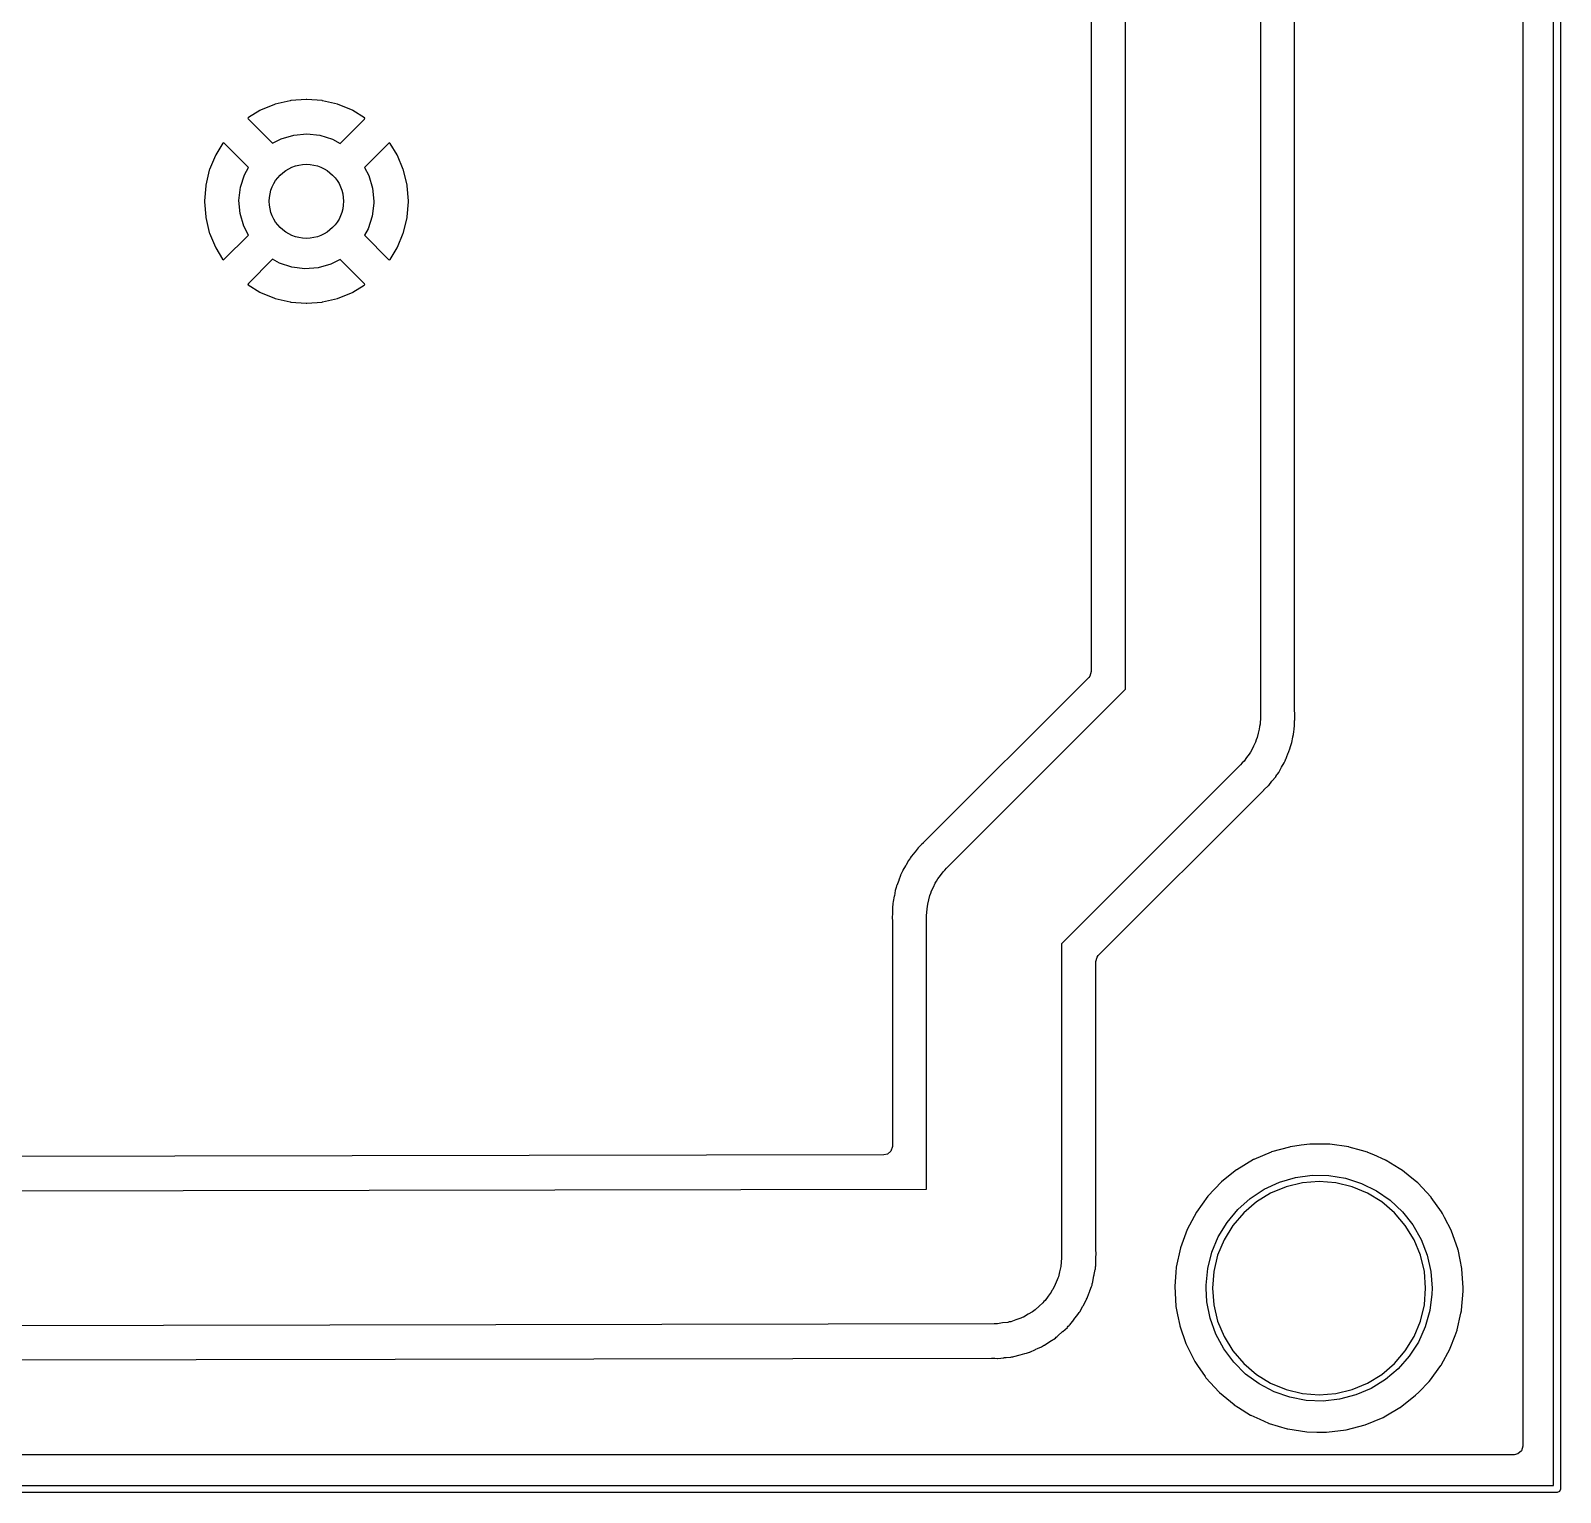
# Model space of a CAD drawing. Extents: x 71 to 221, y -163 to -63.
# Drawn here: x 198.06 to 220.75, y -163.05 to -141.37 of the extents above; entities that cross this region are included whole.
import ezdxf

# ---------------------------------------------------------------- set-up
doc = ezdxf.new("R2010")
doc.units = 0
doc.layers.add('BLACK', color=7, linetype='CONTINUOUS')

msp = doc.modelspace()

# ---------------------------------------------------------------- linework, layer by layer
at = {"layer": 'BLACK', "linetype": 'CONTINUOUS'}
for p, q in [((220.65, -162.95), (220.65, -63.05)), ((220.75, -63), (220.75, -163)), ((220.191, -63.6345), (220.191, -162.365)), ((216.3, -128.35), (216.3, -151.55)), ((216.808, -151.47), (216.808, -128.374)), ((214.3, -151.136), (214.3, -128.764)), ((213.791, -129.027), (213.791, -150.873)), ((201.678, -142.463), (201.468, -142.55)), ((201.687, -142.46), (201.678, -142.463)), ((201.909, -142.407), (201.687, -142.46)), ((201.918, -142.406), (201.909, -142.407)), ((202.145, -142.388), (201.918, -142.406)), ((202.155, -142.388), (202.145, -142.388)), ((202.382, -142.406), (202.155, -142.388)), ((202.391, -142.407), (202.382, -142.406)), ((202.613, -142.46), (202.391, -142.407)), ((202.622, -142.463), (202.613, -142.46)), ((202.832, -142.55), (202.622, -142.463)), ((201.292, -142.657), (201.282, -142.668)), ((201.282, -142.668), (201.286, -142.677)), ((201.286, -142.677), (201.648, -143.039)), ((201.459, -142.555), (201.292, -142.657)), ((201.468, -142.55), (201.459, -142.555)), ((202.651, -143.04), (203.011, -142.68)), ((202.841, -142.555), (202.832, -142.55)), ((203.012, -142.66), (202.841, -142.555)), ((203.011, -142.68), (203.018, -142.667)), ((203.018, -142.667), (203.012, -142.66)), ((201.775, -142.973), (201.963, -142.918)), ((201.963, -142.918), (202.157, -142.9)), ((202.157, -142.9), (202.351, -142.92)), ((202.351, -142.92), (202.538, -142.978)), ((200.91, -143.038), (200.805, -143.209)), ((200.917, -143.032), (200.91, -143.038)), ((200.93, -143.039), (200.917, -143.032)), ((201.29, -143.399), (200.93, -143.039)), ((201.648, -143.039), (201.775, -142.973)), ((202.538, -142.978), (202.651, -143.04)), ((203.373, -143.036), (203.011, -143.399)), ((203.382, -143.032), (203.373, -143.036)), ((203.393, -143.042), (203.382, -143.032)), ((203.495, -143.209), (203.393, -143.042)), ((200.8, -143.218), (200.713, -143.428)), ((200.805, -143.209), (200.8, -143.218)), ((201.231, -143.506), (201.29, -143.399)), ((203.011, -143.399), (203.075, -143.519)), ((203.5, -143.218), (203.495, -143.209)), ((203.587, -143.428), (203.5, -143.218)), ((200.71, -143.437), (200.657, -143.659)), ((200.713, -143.428), (200.71, -143.437)), ((201.172, -143.692), (201.231, -143.506)), ((203.075, -143.519), (203.131, -143.706)), ((203.59, -143.437), (203.587, -143.428)), ((203.643, -143.659), (203.59, -143.437)), ((200.656, -143.668), (200.638, -143.895)), ((200.657, -143.659), (200.656, -143.668)), ((201.15, -143.886), (201.172, -143.692)), ((203.131, -143.706), (203.15, -143.9)), ((203.644, -143.668), (203.643, -143.659)), ((203.662, -143.895), (203.644, -143.668)), ((200.638, -143.895), (200.638, -143.905)), ((200.638, -143.905), (200.656, -144.132)), ((201.166, -144.081), (201.15, -143.886)), ((201.22, -144.268), (201.166, -144.081)), ((203.15, -143.928), (203.125, -144.122)), ((203.15, -143.9), (203.15, -143.928)), ((203.644, -144.132), (203.662, -143.905)), ((203.662, -143.905), (203.662, -143.895)), ((200.656, -144.132), (200.657, -144.141)), ((200.657, -144.141), (200.71, -144.363)), ((201.289, -144.402), (201.22, -144.268)), ((203.064, -144.307), (203.01, -144.401)), ((203.125, -144.122), (203.064, -144.307)), ((203.59, -144.363), (203.643, -144.141)), ((203.643, -144.141), (203.644, -144.132)), ((200.71, -144.363), (200.713, -144.372)), ((200.713, -144.372), (200.8, -144.582)), ((200.927, -144.764), (201.289, -144.402)), ((203.01, -144.401), (203.37, -144.761)), ((203.5, -144.582), (203.587, -144.372)), ((203.587, -144.372), (203.59, -144.363)), ((200.8, -144.582), (200.805, -144.591)), ((200.805, -144.591), (200.907, -144.758)), ((200.907, -144.758), (200.918, -144.768)), ((200.918, -144.768), (200.927, -144.764)), ((201.649, -144.76), (201.289, -145.12)), ((201.75, -144.816), (201.649, -144.76)), ((202.652, -144.761), (202.512, -144.832)), ((203.014, -145.123), (202.652, -144.761)), ((203.37, -144.761), (203.383, -144.768)), ((203.383, -144.768), (203.39, -144.762)), ((203.39, -144.762), (203.495, -144.591)), ((203.495, -144.591), (203.5, -144.582)), ((201.935, -144.877), (201.75, -144.816)), ((202.129, -144.9), (201.935, -144.877)), ((202.324, -144.885), (202.129, -144.9)), ((202.512, -144.832), (202.324, -144.885)), ((201.289, -145.12), (201.282, -145.133)), ((201.282, -145.133), (201.288, -145.14)), ((201.288, -145.14), (201.459, -145.245)), ((202.841, -145.245), (203.008, -145.143)), ((203.008, -145.143), (203.018, -145.132)), ((203.018, -145.132), (203.014, -145.123)), ((201.459, -145.245), (201.468, -145.25)), ((201.468, -145.25), (201.678, -145.337)), ((201.678, -145.337), (201.687, -145.34)), ((201.687, -145.34), (201.909, -145.393)), ((201.909, -145.393), (201.918, -145.394)), ((201.918, -145.394), (202.145, -145.412)), ((202.145, -145.412), (202.155, -145.412)), ((202.155, -145.412), (202.382, -145.394)), ((202.382, -145.394), (202.391, -145.393)), ((202.391, -145.393), (202.613, -145.34)), ((202.613, -145.34), (202.622, -145.337)), ((202.622, -145.337), (202.832, -145.25)), ((202.832, -145.25), (202.841, -145.245)), ((213.791, -150.873), (213.771, -150.941)), ((213.755, -150.962), (211.3, -153.416)), ((213.771, -150.941), (213.755, -150.962)), ((211.643, -153.793), (214.3, -151.136)), ((216.3, -151.55), (216.295, -151.655)), ((216.809, -151.482), (216.808, -151.47)), ((216.813, -151.524), (216.809, -151.482)), ((216.809, -151.594), (216.813, -151.529)), ((216.813, -151.529), (216.813, -151.524)), ((216.266, -151.789), (216.253, -151.852)), ((216.284, -151.727), (216.266, -151.789)), ((216.287, -151.69), (216.284, -151.727)), ((216.295, -151.655), (216.287, -151.69)), ((216.789, -151.806), (216.798, -151.766)), ((216.798, -151.766), (216.8, -151.733)), ((216.8, -151.733), (216.802, -151.72)), ((216.802, -151.72), (216.807, -151.687)), ((216.807, -151.687), (216.808, -151.658)), ((216.808, -151.602), (216.809, -151.594)), ((216.808, -151.658), (216.808, -151.602)), ((216.199, -151.979), (216.173, -152.038)), ((216.228, -151.921), (216.199, -151.979)), ((216.239, -151.886), (216.228, -151.921)), ((216.253, -151.852), (216.239, -151.886)), ((216.715, -152.075), (216.742, -152.007)), ((216.742, -152.007), (216.744, -152.003)), ((216.744, -152.003), (216.751, -151.971)), ((216.751, -151.971), (216.755, -151.957)), ((216.755, -151.957), (216.766, -151.926)), ((216.766, -151.926), (216.779, -151.849)), ((216.779, -151.849), (216.781, -151.842)), ((216.781, -151.842), (216.789, -151.806)), ((216.03, -152.229), (216.007, -152.257)), ((216.057, -152.203), (216.03, -152.229)), ((216.094, -152.151), (216.057, -152.203)), ((216.135, -152.1), (216.094, -152.151)), ((216.152, -152.068), (216.135, -152.1)), ((216.173, -152.038), (216.152, -152.068)), ((216.613, -152.295), (216.653, -152.228)), ((216.653, -152.228), (216.666, -152.197)), ((216.666, -152.197), (216.671, -152.185)), ((216.671, -152.185), (216.684, -152.16)), ((216.684, -152.16), (216.687, -152.156)), ((216.687, -152.156), (216.689, -152.15)), ((216.689, -152.15), (216.712, -152.082)), ((216.712, -152.082), (216.715, -152.075)), ((216.007, -152.257), (213.35, -154.914)), ((216.477, -152.495), (216.524, -152.439)), ((216.524, -152.439), (216.527, -152.435)), ((216.524, -152.439), (216.524, -152.439)), ((216.527, -152.435), (216.53, -152.431)), ((216.53, -152.431), (216.544, -152.407)), ((216.53, -152.431), (216.53, -152.431)), ((216.544, -152.407), (216.552, -152.396)), ((216.552, -152.396), (216.572, -152.37)), ((216.572, -152.37), (216.609, -152.301)), ((216.609, -152.301), (216.613, -152.295)), ((213.895, -155.088), (216.35, -152.634)), ((216.35, -152.634), (216.352, -152.631)), ((216.352, -152.631), (216.421, -152.566)), ((216.421, -152.566), (216.425, -152.563)), ((216.421, -152.566), (216.421, -152.566)), ((216.425, -152.563), (216.472, -152.5)), ((216.472, -152.5), (216.477, -152.495)), ((211.123, -153.615), (211.12, -153.619)), ((211.173, -153.555), (211.123, -153.615)), ((211.178, -153.55), (211.173, -153.555)), ((211.225, -153.487), (211.178, -153.55)), ((211.273, -153.442), (211.225, -153.487)), ((211.298, -153.419), (211.273, -153.442)), ((211.3, -153.416), (211.298, -153.419)), ((210.995, -153.827), (210.984, -153.853)), ((210.997, -153.822), (210.995, -153.827)), ((211.037, -153.755), (210.997, -153.822)), ((211.041, -153.749), (211.037, -153.755)), ((211.075, -153.685), (211.041, -153.749)), ((211.078, -153.68), (211.075, -153.685)), ((211.075, -153.685), (211.075, -153.685)), ((211.098, -153.654), (211.078, -153.68)), ((211.106, -153.643), (211.098, -153.654)), ((211.12, -153.619), (211.106, -153.643)), ((211.12, -153.619), (211.12, -153.619)), ((211.593, -153.847), (211.62, -153.821)), ((211.62, -153.821), (211.643, -153.793)), ((210.905, -154.052), (210.899, -154.079)), ((210.906, -154.047), (210.905, -154.052)), ((210.916, -154.023), (210.906, -154.047)), ((210.935, -153.975), (210.916, -154.023)), ((210.938, -153.968), (210.935, -153.975)), ((210.962, -153.899), (210.938, -153.968)), ((210.963, -153.894), (210.962, -153.899)), ((210.962, -153.899), (210.962, -153.899)), ((210.979, -153.865), (210.963, -153.894)), ((210.984, -153.853), (210.979, -153.865)), ((211.422, -154.129), (211.451, -154.071)), ((211.451, -154.071), (211.477, -154.012)), ((211.477, -154.012), (211.498, -153.982)), ((211.498, -153.982), (211.515, -153.95)), ((211.515, -153.95), (211.556, -153.899)), ((211.556, -153.899), (211.593, -153.847)), ((210.852, -154.284), (210.85, -154.317)), ((210.869, -154.208), (210.852, -154.284)), ((210.871, -154.201), (210.869, -154.208)), ((210.884, -154.124), (210.871, -154.201)), ((210.895, -154.093), (210.884, -154.124)), ((210.899, -154.079), (210.895, -154.093)), ((211.366, -154.323), (211.384, -154.261)), ((211.384, -154.261), (211.397, -154.198)), ((211.397, -154.198), (211.411, -154.164)), ((211.411, -154.164), (211.422, -154.129)), ((210.841, -154.456), (210.837, -154.526)), ((210.843, -154.363), (210.841, -154.392)), ((210.841, -154.392), (210.841, -154.448)), ((210.841, -154.448), (210.841, -154.456)), ((210.848, -154.33), (210.843, -154.363)), ((210.85, -154.317), (210.848, -154.33)), ((211.35, -154.5), (211.355, -154.395)), ((211.35, -158.552), (211.35, -154.5)), ((211.355, -154.395), (211.363, -154.36)), ((211.363, -154.36), (211.366, -154.323)), ((210.837, -154.526), (210.837, -154.531)), ((210.837, -154.531), (210.841, -154.568)), ((210.841, -154.568), (210.841, -154.58)), ((210.841, -154.58), (210.841, -157.919)), ((213.35, -154.914), (213.35, -159.55)), ((213.858, -155.177), (213.879, -155.109)), ((213.858, -159.454), (213.858, -155.177)), ((213.879, -155.109), (213.895, -155.088)), ((210.841, -157.919), (210.821, -157.987)), ((216.73, -157.927), (216.466, -157.999)), ((216.743, -157.924), (216.73, -157.927)), ((216.747, -157.922), (216.743, -157.924)), ((216.743, -157.924), (216.743, -157.924)), ((216.904, -157.902), (216.747, -157.922)), ((217.031, -157.885), (216.904, -157.902)), ((217.036, -157.884), (217.031, -157.885)), ((217.031, -157.885), (217.031, -157.885)), ((217.04, -157.884), (217.036, -157.884)), ((217.322, -157.886), (217.04, -157.884)), ((217.04, -157.884), (217.04, -157.884)), ((217.327, -157.886), (217.322, -157.886)), ((217.322, -157.886), (217.322, -157.886)), ((217.331, -157.887), (217.327, -157.886)), ((217.611, -157.926), (217.331, -157.887)), ((217.615, -157.927), (217.611, -157.926)), ((217.611, -157.926), (217.611, -157.926)), ((217.802, -157.98), (217.615, -157.927)), ((210.716, -158.045), (185.498, -158.091)), ((210.768, -158.033), (210.716, -158.045)), ((210.821, -157.987), (210.768, -158.033)), ((216.199, -158.113), (215.949, -158.263)), ((216.202, -158.112), (216.199, -158.113)), ((216.462, -158.001), (216.202, -158.112)), ((216.202, -158.112), (216.202, -158.112)), ((216.466, -157.999), (216.462, -158.001)), ((217.891, -158.005), (217.802, -157.98)), ((217.895, -158.007), (217.891, -158.005)), ((217.891, -158.005), (217.891, -158.005)), ((217.981, -158.044), (217.895, -158.007)), ((218.157, -158.122), (217.981, -158.044)), ((218.161, -158.124), (218.157, -158.122)), ((218.157, -158.122), (218.157, -158.122)), ((218.165, -158.126), (218.161, -158.124)), ((218.358, -158.244), (218.165, -158.126)), ((218.165, -158.126), (218.165, -158.126)), ((215.924, -158.282), (215.722, -158.445)), ((215.945, -158.266), (215.924, -158.282)), ((215.949, -158.263), (215.945, -158.266)), ((215.945, -158.266), (215.945, -158.266)), ((216.583, -158.45), (216.821, -158.38)), ((216.821, -158.38), (217.068, -158.347)), ((217.068, -158.347), (217.316, -158.35)), ((217.316, -158.35), (217.561, -158.39)), ((218.41, -158.276), (218.358, -158.244)), ((218.522, -158.368), (218.41, -158.276)), ((218.616, -158.445), (218.522, -158.368)), ((185.499, -158.6), (211.35, -158.552)), ((215.722, -158.445), (215.521, -158.656)), ((216.15, -158.69), (216.357, -158.554)), ((216.357, -158.554), (216.583, -158.45)), ((216.681, -158.516), (216.452, -158.611)), ((216.923, -158.458), (216.681, -158.516)), ((217.17, -158.439), (216.923, -158.458)), ((217.417, -158.458), (217.17, -158.439)), ((217.659, -158.516), (217.417, -158.458)), ((217.561, -158.39), (217.798, -158.466)), ((217.888, -158.611), (217.659, -158.516)), ((217.798, -158.466), (218.021, -158.576)), ((218.021, -158.576), (218.225, -158.717)), ((218.635, -158.46), (218.616, -158.445)), ((218.833, -158.673), (218.635, -158.46)), ((215.521, -158.656), (215.351, -158.892)), ((215.964, -158.856), (216.15, -158.69)), ((216.241, -158.741), (216.052, -158.902)), ((216.452, -158.611), (216.241, -158.741)), ((218.099, -158.741), (217.888, -158.611)), ((218.288, -158.902), (218.099, -158.741)), ((218.225, -158.717), (218.406, -158.887)), ((218.835, -158.677), (218.833, -158.673)), ((218.984, -158.889), (218.835, -158.677)), ((218.835, -158.677), (218.835, -158.677)), ((215.351, -158.892), (215.215, -159.15)), ((215.676, -159.259), (215.805, -159.047)), ((215.805, -159.047), (215.964, -158.856)), ((216.052, -158.902), (215.891, -159.091)), ((218.449, -159.091), (218.288, -158.902)), ((218.406, -158.887), (218.56, -159.083)), ((219, -158.912), (218.984, -158.889)), ((219.002, -158.915), (219, -158.912)), ((219.032, -158.973), (219.002, -158.915)), ((219.002, -158.915), (219.002, -158.915)), ((219.134, -159.17), (219.032, -158.973)), ((215.215, -159.15), (215.115, -159.423)), ((215.58, -159.488), (215.676, -159.259)), ((215.891, -159.091), (215.761, -159.302)), ((218.579, -159.302), (218.449, -159.091)), ((218.56, -159.083), (218.683, -159.298)), ((219.135, -159.174), (219.134, -159.17)), ((219.228, -159.436), (219.135, -159.174)), ((213.859, -159.469), (213.858, -159.454)), ((213.862, -159.494), (213.859, -159.469)), ((213.859, -159.581), (213.862, -159.499)), ((213.862, -159.499), (213.862, -159.494)), ((213.862, -159.499), (213.862, -159.499)), ((215.115, -159.423), (215.053, -159.707)), ((215.519, -159.729), (215.58, -159.488)), ((215.761, -159.302), (215.666, -159.531)), ((218.674, -159.531), (218.579, -159.302)), ((218.683, -159.298), (218.773, -159.53)), ((219.231, -159.445), (219.228, -159.436)), ((219.232, -159.449), (219.231, -159.445)), ((219.264, -159.602), (219.232, -159.449)), ((213.339, -159.701), (213.319, -159.776)), ((213.34, -159.678), (213.339, -159.701)), ((213.345, -159.655), (213.34, -159.678)), ((213.35, -159.55), (213.345, -159.655)), ((213.84, -159.795), (213.851, -159.742)), ((213.851, -159.742), (213.852, -159.737)), ((213.851, -159.742), (213.851, -159.742)), ((213.852, -159.737), (213.853, -159.72)), ((213.853, -159.72), (213.854, -159.704)), ((213.854, -159.704), (213.857, -159.687)), ((213.857, -159.687), (213.858, -159.658)), ((213.858, -159.586), (213.859, -159.581)), ((213.858, -159.658), (213.858, -159.586)), ((215.053, -159.707), (215.047, -159.788)), ((215.494, -159.976), (215.519, -159.729)), ((215.666, -159.531), (215.608, -159.773)), ((218.732, -159.773), (218.674, -159.531)), ((218.773, -159.53), (218.828, -159.772)), ((219.29, -159.73), (219.264, -159.602)), ((219.29, -159.734), (219.29, -159.73)), ((219.31, -160.018), (219.29, -159.734)), ((219.29, -159.734), (219.29, -159.734)), ((213.254, -159.967), (213.223, -160.038)), ((213.288, -159.897), (213.254, -159.967)), ((213.294, -159.874), (213.288, -159.897)), ((213.303, -159.852), (213.294, -159.874)), ((213.319, -159.776), (213.303, -159.852)), ((213.803, -159.975), (213.806, -159.958)), ((213.806, -159.958), (213.81, -159.942)), ((213.81, -159.942), (213.814, -159.931)), ((213.814, -159.931), (213.816, -159.926)), ((213.814, -159.931), (213.814, -159.931)), ((213.816, -159.926), (213.832, -159.833)), ((213.832, -159.833), (213.833, -159.829)), ((213.833, -159.829), (213.835, -159.816)), ((213.835, -159.816), (213.84, -159.795)), ((215.047, -159.788), (215.031, -159.991)), ((215.608, -159.773), (215.589, -160.02)), ((218.751, -160.02), (218.732, -159.773)), ((218.828, -159.772), (218.846, -160.02)), ((213.152, -160.14), (213.107, -160.203)), ((213.199, -160.078), (213.152, -160.14)), ((213.209, -160.057), (213.199, -160.078)), ((213.223, -160.038), (213.209, -160.057)), ((213.716, -160.201), (213.72, -160.191)), ((213.72, -160.191), (213.722, -160.185)), ((213.722, -160.185), (213.729, -160.171)), ((213.729, -160.171), (213.734, -160.16)), ((213.734, -160.16), (213.737, -160.156)), ((213.737, -160.156), (213.764, -160.077)), ((213.764, -160.077), (213.768, -160.067)), ((213.768, -160.067), (213.769, -160.063)), ((213.769, -160.062), (213.794, -159.998)), ((213.769, -160.063), (213.769, -160.062)), ((213.794, -159.998), (213.803, -159.975)), ((215.031, -159.991), (215.03, -159.998)), ((215.03, -159.998), (215.047, -160.288)), ((215.031, -159.991), (215.031, -159.991)), ((215.496, -160.02), (215.494, -159.976)), ((215.506, -160.224), (215.496, -160.02)), ((215.589, -160.02), (215.608, -160.267)), ((218.732, -160.267), (218.751, -160.02)), ((218.844, -160.108), (218.813, -160.354)), ((218.846, -160.02), (218.844, -160.108)), ((219.284, -160.346), (219.309, -160.067)), ((219.309, -160.065), (219.31, -160.02)), ((219.309, -160.067), (219.309, -160.065)), ((219.31, -160.02), (219.31, -160.018)), ((212.854, -160.408), (212.788, -160.449)), ((212.922, -160.37), (212.854, -160.408)), ((212.94, -160.355), (212.922, -160.37)), ((212.96, -160.342), (212.94, -160.355)), ((213.017, -160.289), (212.96, -160.342)), ((213.075, -160.238), (213.017, -160.289)), ((213.09, -160.22), (213.075, -160.238)), ((213.107, -160.203), (213.09, -160.22)), ((213.535, -160.484), (213.594, -160.411)), ((213.594, -160.411), (213.603, -160.397)), ((213.603, -160.397), (213.612, -160.383)), ((213.612, -160.383), (213.622, -160.37)), ((213.622, -160.37), (213.667, -160.287)), ((213.667, -160.287), (213.669, -160.283)), ((213.669, -160.283), (213.67, -160.281)), ((213.67, -160.281), (213.716, -160.201)), ((215.047, -160.288), (215.048, -160.292)), ((215.048, -160.292), (215.048, -160.292)), ((215.048, -160.292), (215.072, -160.415)), ((215.072, -160.415), (215.103, -160.574)), ((215.555, -160.468), (215.506, -160.224)), ((215.608, -160.267), (215.666, -160.509)), ((218.674, -160.509), (218.732, -160.267)), ((218.813, -160.354), (218.745, -160.593)), ((219.219, -160.638), (219.275, -160.39)), ((219.275, -160.39), (219.283, -160.359)), ((219.283, -160.355), (219.284, -160.346)), ((219.283, -160.359), (219.283, -160.355)), ((219.283, -160.359), (219.283, -160.359)), ((212.352, -160.55), (185.502, -160.6)), ((212.375, -160.548), (212.352, -160.55)), ((212.399, -160.549), (212.375, -160.548)), ((212.476, -160.537), (212.399, -160.549)), ((212.553, -160.529), (212.476, -160.537)), ((212.575, -160.522), (212.553, -160.529)), ((212.599, -160.519), (212.575, -160.522)), ((212.672, -160.492), (212.599, -160.519)), ((212.746, -160.468), (212.672, -160.492)), ((212.766, -160.457), (212.746, -160.468)), ((212.788, -160.449), (212.766, -160.457)), ((213.37, -160.662), (213.437, -160.603)), ((213.437, -160.603), (213.441, -160.599)), ((213.437, -160.603), (213.437, -160.603)), ((213.441, -160.599), (213.451, -160.586)), ((213.451, -160.586), (213.462, -160.574)), ((213.462, -160.574), (213.471, -160.566)), ((213.471, -160.566), (213.475, -160.563)), ((213.471, -160.566), (213.471, -160.566)), ((213.475, -160.563), (213.532, -160.488)), ((213.532, -160.488), (213.535, -160.484)), ((215.103, -160.574), (215.104, -160.578)), ((215.104, -160.578), (215.104, -160.578)), ((215.104, -160.578), (215.194, -160.839)), ((215.639, -160.702), (215.555, -160.468)), ((215.666, -160.509), (215.761, -160.738)), ((218.579, -160.738), (218.674, -160.509)), ((218.745, -160.593), (218.643, -160.82)), ((219.187, -160.721), (219.217, -160.642)), ((219.217, -160.642), (219.219, -160.638)), ((219.217, -160.642), (219.217, -160.642)), ((213.068, -160.881), (213.082, -160.873)), ((213.082, -160.873), (213.093, -160.868)), ((213.093, -160.868), (213.098, -160.866)), ((213.093, -160.868), (213.093, -160.868)), ((213.098, -160.866), (213.176, -160.813)), ((213.176, -160.813), (213.179, -160.811)), ((213.179, -160.811), (213.259, -160.76)), ((213.259, -160.76), (213.272, -160.749)), ((213.272, -160.749), (213.284, -160.739)), ((213.284, -160.739), (213.298, -160.729)), ((213.298, -160.729), (213.367, -160.665)), ((213.367, -160.665), (213.37, -160.662)), ((215.194, -160.839), (215.197, -160.849)), ((215.197, -160.849), (215.228, -160.911)), ((215.756, -160.921), (215.639, -160.702)), ((215.761, -160.738), (215.891, -160.949)), ((218.449, -160.949), (218.579, -160.738)), ((218.643, -160.82), (218.509, -161.029)), ((219.116, -160.911), (219.187, -160.721)), ((185.564, -161.108), (212.314, -161.059)), ((212.314, -161.059), (212.319, -161.059)), ((212.319, -161.059), (212.359, -161.06)), ((212.359, -161.06), (212.403, -161.062)), ((212.403, -161.062), (212.408, -161.062)), ((212.408, -161.062), (212.497, -161.052)), ((212.408, -161.062), (212.408, -161.062)), ((212.497, -161.052), (212.501, -161.051)), ((212.501, -161.051), (212.529, -161.049)), ((212.529, -161.049), (212.595, -161.043)), ((212.595, -161.043), (212.6, -161.042)), ((212.6, -161.042), (212.611, -161.039)), ((212.6, -161.042), (212.6, -161.042)), ((212.611, -161.039), (212.627, -161.037)), ((212.627, -161.037), (212.644, -161.035)), ((212.644, -161.035), (212.735, -161.009)), ((212.735, -161.009), (212.739, -161.008)), ((212.739, -161.008), (212.807, -160.991)), ((212.807, -160.991), (212.825, -160.986)), ((212.825, -160.986), (212.83, -160.985)), ((212.825, -160.986), (212.825, -160.986)), ((212.83, -160.985), (212.846, -160.978)), ((212.846, -160.978), (212.861, -160.973)), ((212.861, -160.973), (212.873, -160.97)), ((212.873, -160.97), (212.878, -160.968)), ((212.873, -160.97), (212.873, -160.97)), ((212.878, -160.968), (212.963, -160.929)), ((212.963, -160.929), (212.967, -160.927)), ((212.967, -160.927), (212.996, -160.915)), ((212.996, -160.915), (213.054, -160.89)), ((213.054, -160.89), (213.068, -160.881)), ((215.228, -160.911), (215.323, -161.1)), ((215.323, -161.1), (215.328, -161.109)), ((215.905, -161.12), (215.756, -160.921)), ((215.891, -160.949), (216.052, -161.138)), ((218.288, -161.138), (218.449, -160.949)), ((218.509, -161.029), (218.345, -161.216)), ((218.979, -161.163), (219.114, -160.915)), ((219.114, -160.915), (219.116, -160.911)), ((219.114, -160.915), (219.114, -160.915)), ((215.328, -161.109), (215.368, -161.167)), ((215.368, -161.167), (215.482, -161.333)), ((215.482, -161.333), (215.493, -161.349)), ((216.081, -161.295), (215.905, -161.12)), ((216.052, -161.138), (216.241, -161.299)), ((216.282, -161.442), (216.081, -161.295)), ((216.241, -161.299), (216.452, -161.429)), ((217.888, -161.429), (218.099, -161.299)), ((218.099, -161.299), (218.288, -161.138)), ((218.345, -161.216), (218.155, -161.376)), ((218.807, -161.398), (218.974, -161.17)), ((218.974, -161.17), (218.977, -161.167)), ((218.977, -161.167), (218.979, -161.163)), ((215.493, -161.349), (215.689, -161.564)), ((216.502, -161.557), (216.282, -161.442)), ((216.452, -161.429), (216.681, -161.524)), ((216.736, -161.639), (216.502, -161.557)), ((216.681, -161.524), (216.923, -161.582)), ((217.417, -161.582), (217.659, -161.524)), ((217.659, -161.524), (217.888, -161.429)), ((217.944, -161.507), (217.716, -161.605)), ((218.155, -161.376), (217.944, -161.507)), ((218.649, -161.561), (218.801, -161.404)), ((218.801, -161.404), (218.804, -161.401)), ((218.804, -161.401), (218.807, -161.398)), ((218.807, -161.398), (218.807, -161.398)), ((215.689, -161.564), (215.692, -161.567)), ((215.692, -161.567), (215.909, -161.748)), ((215.909, -161.748), (215.909, -161.748)), ((215.909, -161.748), (215.912, -161.751)), ((215.912, -161.751), (215.977, -161.792)), ((216.98, -161.686), (216.736, -161.639)), ((216.923, -161.582), (217.17, -161.601)), ((217.229, -161.695), (216.98, -161.686)), ((217.17, -161.601), (217.417, -161.582)), ((217.475, -161.668), (217.229, -161.695)), ((217.716, -161.605), (217.475, -161.668)), ((218.373, -161.79), (218.602, -161.61)), ((218.602, -161.61), (218.649, -161.561)), ((215.977, -161.792), (216.155, -161.904)), ((216.155, -161.904), (216.155, -161.904)), ((216.155, -161.904), (216.159, -161.906)), ((216.159, -161.906), (216.291, -161.966)), ((216.291, -161.966), (216.42, -162.024)), ((217.853, -162.048), (218.121, -161.937)), ((218.121, -161.937), (218.159, -161.915)), ((218.159, -161.915), (218.369, -161.792)), ((218.369, -161.792), (218.373, -161.79)), ((216.42, -162.024), (216.42, -162.024)), ((216.42, -162.024), (216.424, -162.026)), ((216.424, -162.026), (216.428, -162.027)), ((216.428, -162.027), (216.699, -162.107)), ((216.699, -162.107), (216.699, -162.107)), ((216.699, -162.107), (216.703, -162.108)), ((216.703, -162.108), (216.707, -162.109)), ((216.707, -162.109), (216.707, -162.109)), ((216.707, -162.109), (216.987, -162.152)), ((216.987, -162.152), (216.987, -162.152)), ((216.987, -162.152), (216.991, -162.152)), ((216.991, -162.152), (217.139, -162.155)), ((217.139, -162.155), (217.278, -162.157)), ((217.278, -162.157), (217.278, -162.157)), ((217.278, -162.157), (217.282, -162.157)), ((217.282, -162.157), (217.571, -162.122)), ((217.571, -162.122), (217.853, -162.048)), ((220.171, -162.434), (220.118, -162.48)), ((220.191, -162.365), (220.171, -162.434)), ((220.065, -162.492), (71.3345, -162.492)), ((220.118, -162.48), (220.065, -162.492)), ((220.7, -163.05), (70.7, -163.05)), ((70.75, -162.95), (220.65, -162.95)), ((220.735, -163.035), (220.7, -163.05)), ((220.75, -163), (220.735, -163.035))]:
    msp.add_line(p, q, dxfattribs=at)
at = {"layer": 'BLACK'}
msp.add_circle((202.15, -143.9), 0.55, dxfattribs=at)
msp.add_circle((202.15, -143.9), 0.55, dxfattribs=at)

doc.saveas('drawing.dxf')
